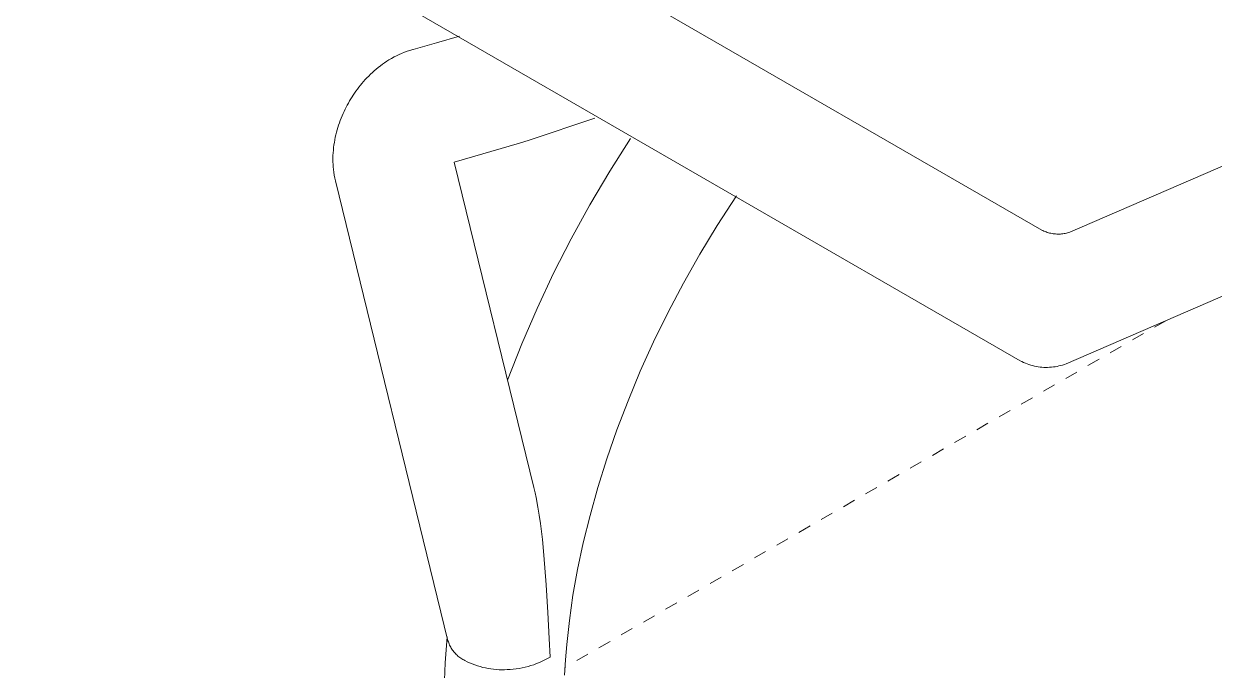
# Model space of a CAD drawing. Header units: inches. Extents: x -4 to 147, y -1 to 99.
# Drawn here: x 128.42 to 137.7, y 32.1 to 37.14 of the extents above; entities that cross this region are included whole.
import ezdxf

# ---------------------------------------------------------------- set-up
doc = ezdxf.new("R2010")
doc.units = ezdxf.units.IN
doc.linetypes.add('HIDDEN', pattern=[1.905, 1.27, -0.635])
doc.layers.add('ZANO_R', color=7, linetype='Continuous', lineweight=0)
doc.layers.add('ZANO_R_przerywana', color=250, linetype='HIDDEN', lineweight=0)

msp = doc.modelspace()

# ---------------------------------------------------------------- linework, layer by layer
at = {"layer": 'ZANO_R'}
for p, q in [((136.35424, 35.53518), (97.18881, 58.14736)), ((136.18641, 34.51651), (129.80608, 38.20019)), ((131.63708, 36.99401), (131.81622, 37.04804)), ((136.57341, 35.51894), (140.06673, 37.03171)), ((131.36649, 36.91272), (131.38768, 36.92123)), ((131.38768, 36.92123), (131.40915, 36.92903)), ((131.40915, 36.92903), (131.43088, 36.9361)), ((131.43088, 36.9361), (131.45282, 36.94244)), ((131.45692, 36.94353), (131.63708, 36.99401)), ((131.20045, 36.8159), (131.21687, 36.82809)), ((131.21687, 36.82809), (131.23333, 36.83968)), ((131.23333, 36.83968), (131.25008, 36.85085)), ((131.25008, 36.85085), (131.26711, 36.86159)), ((131.26711, 36.86159), (131.28784, 36.87385)), ((131.28784, 36.87385), (131.30705, 36.88445)), ((131.30705, 36.88445), (131.32658, 36.89447)), ((131.32658, 36.89447), (131.3464, 36.90389)), ((131.3464, 36.90389), (131.36649, 36.91272)), ((131.09577, 36.72181), (131.10962, 36.73607)), ((131.10962, 36.73607), (131.12379, 36.75004)), ((131.12379, 36.75004), (131.13826, 36.76368)), ((131.13826, 36.76368), (131.15302, 36.777)), ((131.15302, 36.777), (131.16851, 36.79035)), ((131.16851, 36.79035), (131.18433, 36.80332)), ((131.18433, 36.80332), (131.20045, 36.8159)), ((131.02171, 36.63376), (131.0331, 36.64876)), ((131.0331, 36.64876), (131.04478, 36.66354)), ((131.04478, 36.66354), (131.05708, 36.67849)), ((131.05708, 36.67849), (131.06968, 36.69319)), ((131.06968, 36.69319), (131.08258, 36.70764)), ((131.08258, 36.70764), (131.09577, 36.72181)), ((130.96064, 36.54139), (130.97001, 36.55709)), ((130.97001, 36.55709), (130.97966, 36.57261)), ((130.97966, 36.57261), (130.98959, 36.58796)), ((130.98959, 36.58796), (130.9998, 36.60312)), ((130.9998, 36.60312), (131.01061, 36.61854)), ((131.01061, 36.61854), (131.02171, 36.63376)), ((130.91016, 36.44291), (130.91796, 36.46003)), ((130.91796, 36.46003), (130.92609, 36.477)), ((130.92609, 36.477), (130.93429, 36.49333)), ((130.93429, 36.49333), (130.94278, 36.50951)), ((130.94278, 36.50951), (130.95157, 36.52553)), ((130.95157, 36.52553), (130.96064, 36.54139)), ((130.87567, 36.35376), (130.88193, 36.37205)), ((130.88193, 36.37205), (130.88855, 36.39021)), ((130.88855, 36.39021), (130.89554, 36.40823)), ((130.89554, 36.40823), (130.90268, 36.42563)), ((130.90268, 36.42563), (130.91016, 36.44291)), ((132.8727, 36.40843), (132.35885, 36.23575)), ((130.84974, 36.25865), (130.85412, 36.27798)), ((130.85412, 36.27798), (130.85893, 36.29722)), ((130.85893, 36.29722), (130.86415, 36.31635)), ((130.86415, 36.31635), (130.86979, 36.33535)), ((130.86979, 36.33535), (130.87567, 36.35376)), ((130.83424, 36.15748), (130.83641, 36.17835)), ((130.83641, 36.17835), (130.83902, 36.19853)), ((130.83902, 36.19853), (130.84212, 36.21866)), ((130.84212, 36.21866), (130.84569, 36.2387)), ((130.84569, 36.2387), (130.84974, 36.25865)), ((132.28608, 36.21282), (131.77643, 36.06306)), ((132.35885, 36.23575), (132.28608, 36.21282)), ((132.98801, 35.99291), (133.15026, 36.24818)), ((130.831, 36.08657), (130.83104, 36.09463)), ((130.83125, 36.06683), (130.831, 36.08657)), ((130.83104, 36.09463), (130.83155, 36.1156)), ((130.83155, 36.1156), (130.83262, 36.13656)), ((130.83262, 36.13656), (130.83424, 36.15748)), ((130.83203, 36.04711), (130.83125, 36.06683)), ((130.83335, 36.02741), (130.83203, 36.04711)), ((130.83519, 36.00777), (130.83335, 36.02741)), ((130.83798, 35.98525), (130.83519, 36.00777)), ((131.77643, 36.06306), (132.3967, 33.52635)), ((132.83394, 35.73262), (132.98801, 35.99291)), ((140.03851, 36.00501), (136.5452, 34.49224)), ((130.84151, 35.96282), (130.83798, 35.98525)), ((130.84579, 35.94052), (130.84151, 35.96282)), ((130.8508, 35.91839), (130.84579, 35.94052)), ((131.72748, 32.33303), (130.85084, 35.91821)), ((132.68822, 35.46756), (132.83394, 35.73262)), ((133.97451, 35.80195), (133.82456, 35.57047)), ((133.82456, 35.57047), (133.69, 35.34797)), ((136.36265, 35.53094), (136.35424, 35.53518)), ((136.3712, 35.52699), (136.36265, 35.53094)), ((136.37988, 35.52333), (136.3712, 35.52699)), ((132.55099, 35.19801), (132.68822, 35.46756)), ((136.38868, 35.51997), (136.37988, 35.52333)), ((136.39759, 35.51691), (136.38868, 35.51997)), ((136.4066, 35.51416), (136.39759, 35.51691)), ((136.4157, 35.51172), (136.4066, 35.51416)), ((136.42487, 35.50959), (136.4157, 35.51172)), ((136.43411, 35.50778), (136.42487, 35.50959)), ((136.44341, 35.50629), (136.43411, 35.50778)), ((136.45276, 35.50511), (136.44341, 35.50629)), ((136.46214, 35.50425), (136.45276, 35.50511)), ((136.47154, 35.50372), (136.46214, 35.50425)), ((136.48096, 35.5035), (136.47154, 35.50372)), ((136.49038, 35.50361), (136.48096, 35.5035)), ((136.49979, 35.50404), (136.49038, 35.50361)), ((136.50917, 35.50479), (136.49979, 35.50404)), ((136.51853, 35.50587), (136.50917, 35.50479)), ((136.52785, 35.50726), (136.51853, 35.50587)), ((136.53711, 35.50897), (136.52785, 35.50726)), ((136.54631, 35.511), (136.53711, 35.50897)), ((136.55543, 35.51333), (136.54631, 35.511)), ((136.56447, 35.51598), (136.55543, 35.51333)), ((136.57341, 35.51894), (136.56447, 35.51598)), ((133.69, 35.34797), (133.5624, 35.12205)), ((132.42239, 34.92424), (132.55099, 35.19801)), ((133.5624, 35.12205), (133.44227, 34.89374)), ((132.30256, 34.64652), (132.42239, 34.92424)), ((133.44227, 34.89374), (133.33, 34.66404)), ((132.19161, 34.36513), (132.30256, 34.64652)), ((133.33, 34.66404), (133.22591, 34.43395)), ((136.19957, 34.50963), (136.18642, 34.51652)), ((136.21294, 34.5032), (136.19957, 34.50963)), ((133.22591, 34.43395), (133.13025, 34.20443)), ((136.22653, 34.49724), (136.21294, 34.5032)), ((136.24032, 34.49175), (136.22653, 34.49724)), ((136.25429, 34.48674), (136.24032, 34.49175)), ((136.26843, 34.48222), (136.25429, 34.48674)), ((136.28271, 34.47819), (136.26843, 34.48222)), ((136.29712, 34.47465), (136.28271, 34.47819)), ((136.31165, 34.47162), (136.29712, 34.47465)), ((136.32628, 34.46908), (136.31165, 34.47162)), ((136.34098, 34.46706), (136.32628, 34.46908)), ((136.35574, 34.46555), (136.34098, 34.46706)), ((136.37055, 34.46455), (136.35574, 34.46555)), ((136.38538, 34.46406), (136.37055, 34.46455)), ((136.40022, 34.46408), (136.38538, 34.46406)), ((136.41506, 34.46462), (136.40022, 34.46408)), ((136.42986, 34.46567), (136.41506, 34.46462)), ((136.44462, 34.46723), (136.42986, 34.46567)), ((136.45932, 34.4693), (136.44462, 34.46723)), ((136.47393, 34.47188), (136.45932, 34.4693)), ((136.48845, 34.47496), (136.47393, 34.47188)), ((136.50285, 34.47854), (136.48845, 34.47496)), ((136.51712, 34.48262), (136.50285, 34.47854)), ((136.53124, 34.48719), (136.51712, 34.48262)), ((136.5452, 34.49225), (136.53124, 34.48719)), ((133.13025, 34.20443), (133.04318, 33.97642)), ((133.04318, 33.97642), (132.96482, 33.75086)), ((132.96482, 33.75086), (132.89516, 33.52856)), ((132.40604, 33.48634), (132.3967, 33.52635)), ((132.414, 33.449), (132.40604, 33.48634)), ((132.89516, 33.52856), (132.83415, 33.31034)), ((132.42799, 33.37499), (132.414, 33.449)), ((132.4384, 33.31157), (132.42799, 33.37499)), ((132.44761, 33.24796), (132.4384, 33.31157)), ((132.83415, 33.31034), (132.78165, 33.09689)), ((132.4629, 33.12245), (132.44761, 33.24796)), ((132.47502, 32.99913), (132.4629, 33.12245)), ((132.78165, 33.09689), (132.7375, 32.88888)), ((132.49233, 32.76894), (132.47502, 32.99913)), ((132.7375, 32.88888), (132.70144, 32.6869)), ((132.50476, 32.55364), (132.49233, 32.76894)), ((132.70144, 32.6869), (132.67319, 32.49146)), ((132.51511, 32.35087), (132.50476, 32.55364)), ((132.67319, 32.49146), (132.65241, 32.30295)), ((131.70585, 32.15945), (131.72042, 32.36191)), ((131.72748, 32.33303), (131.7303, 32.32446)), ((131.7303, 32.32446), (131.73342, 32.31598)), ((131.73342, 32.31598), (131.73683, 32.30763)), ((131.73683, 32.30763), (131.74053, 32.29939)), ((131.74053, 32.29939), (131.74451, 32.29129)), ((131.74451, 32.29129), (131.74878, 32.28334)), ((131.74878, 32.28334), (131.75331, 32.27553)), ((132.52257, 32.2057), (132.51511, 32.35087)), ((132.65241, 32.30295), (132.64263, 32.1833)), ((131.75331, 32.27553), (131.75812, 32.26789)), ((131.75812, 32.26789), (131.76319, 32.26042)), ((131.76319, 32.26042), (131.76851, 32.25314)), ((131.76851, 32.25314), (131.77409, 32.24604)), ((131.77409, 32.24604), (131.77991, 32.23914)), ((131.77991, 32.23914), (131.78596, 32.23244)), ((131.78596, 32.23244), (131.79224, 32.22596)), ((131.79224, 32.22596), (131.79875, 32.2197)), ((131.79875, 32.2197), (131.80547, 32.21368)), ((131.80547, 32.21368), (131.81239, 32.20789)), ((131.81239, 32.20789), (131.81952, 32.20234)), ((131.81952, 32.20234), (131.82683, 32.19705)), ((131.82683, 32.19705), (131.83432, 32.19201)), ((131.83432, 32.19201), (131.84198, 32.18724)), ((131.84198, 32.18724), (131.8498, 32.18273)), ((132.4817, 32.18289), (132.50233, 32.19395)), ((132.50233, 32.19395), (132.52257, 32.2057)), ((131.69818, 31.9566), (131.70585, 32.15945)), ((131.8498, 32.18273), (131.85777, 32.1785)), ((131.85777, 32.1785), (131.87694, 32.16886)), ((131.87694, 32.16886), (131.89643, 32.15987)), ((131.89643, 32.15987), (131.91621, 32.15155)), ((131.91621, 32.15155), (131.93627, 32.14392)), ((131.93627, 32.14392), (131.95658, 32.13697)), ((131.95658, 32.13697), (131.97711, 32.13072)), ((131.97711, 32.13072), (131.99784, 32.12518)), ((131.99784, 32.12518), (132.01875, 32.12035)), ((132.01875, 32.12035), (132.03981, 32.11624)), ((132.03981, 32.11624), (132.061, 32.11284)), ((132.061, 32.11284), (132.08229, 32.11018)), ((132.08229, 32.11018), (132.10367, 32.10824)), ((132.10367, 32.10824), (132.12509, 32.10704)), ((132.12509, 32.10704), (132.14655, 32.10656)), ((132.14655, 32.10656), (132.16801, 32.10682)), ((132.16801, 32.10682), (132.18944, 32.10782)), ((132.18944, 32.10782), (132.21282, 32.10888)), ((132.21282, 32.10888), (132.23615, 32.11074)), ((132.23615, 32.11074), (132.25941, 32.1134)), ((132.25941, 32.1134), (132.28255, 32.11687)), ((132.28255, 32.11687), (132.30557, 32.12112)), ((132.30557, 32.12112), (132.32842, 32.12616)), ((132.32842, 32.12616), (132.35109, 32.13198)), ((132.35109, 32.13198), (132.37355, 32.13858)), ((132.37355, 32.13858), (132.39576, 32.14595)), ((132.39576, 32.14595), (132.41771, 32.15407)), ((132.41771, 32.15407), (132.43937, 32.16294)), ((132.43937, 32.16294), (132.46071, 32.17256)), ((132.46071, 32.17256), (132.4817, 32.18289)), ((132.64263, 32.1833), (132.6357, 32.06346))]:
    msp.add_line(p, q, dxfattribs=at)
at = {"layer": 'ZANO_R_przerywana', "ltscale": 0.05}
msp.add_line((137.32034, 34.82791), (132.63891, 32.12509), dxfattribs=at)

doc.saveas('drawing.dxf')
